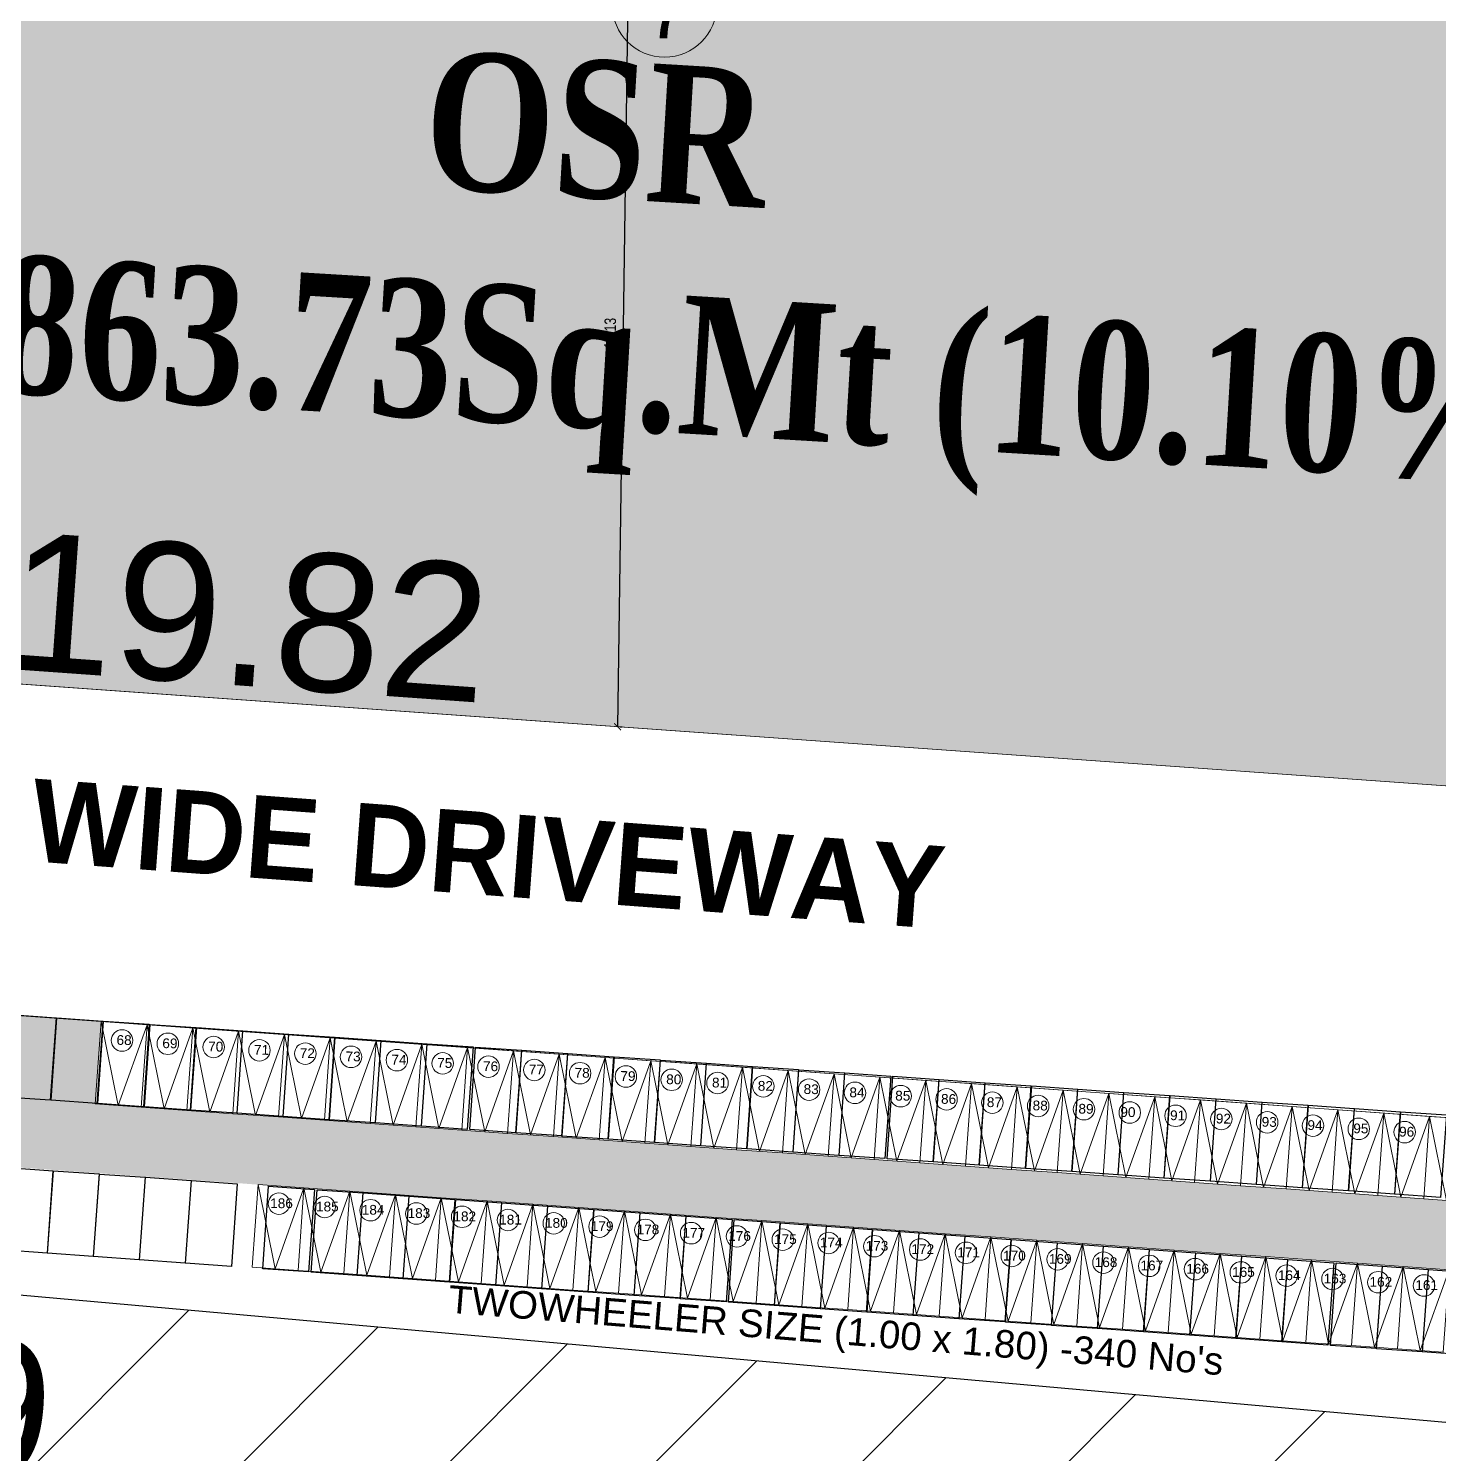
# Model space of a CAD drawing. Header units: metres. Extents: x -1560405 to -1559609, y 42907 to 43310.
# Drawn here: x -1560281.56 to -1560250.85, y 43190.37 to 43221.39 of the extents above; entities that cross this region are included whole.
import ezdxf

# ---------------------------------------------------------------- set-up
doc = ezdxf.new("R2010")
doc.units = ezdxf.units.M
doc.header["$LTSCALE"] = 750
doc.header["$MEASUREMENT"] = 0
doc.header["$PDMODE"] = 35
doc.header["$PDSIZE"] = 50
for name, pattern in [('ACAD_ISO03W100', [30, 12, -18]), ('DOT2', [0.125, 0, -0.125]), ('HIDDEN', [0.375, 0.25, -0.125])]:
    doc.linetypes.add(name, pattern=pattern)
doc.layers.get('0').update_dxf_attribs({"lineweight": 5})
doc.layers.get('Defpoints').update_dxf_attribs({"lineweight": 0})
for name, color, linetype, lineweight in [('AR_WALL', 7, 'Continuous', 40), ('BLK_1_LVL_0_BLDG_FOOT_PRINT', 1, 'Continuous', 5), ('OSR_PLAN', 7, 'Continuous', 5)]:
    doc.layers.add(name, color=color, linetype=linetype, lineweight=lineweight)
doc.layers.add('BLK_1_LVL_0_SIDE_SETBACK2', color=102, linetype='Continuous')
doc.layers.add('OSR_DIST_FROM_ROAD', color=7, linetype='Continuous')
doc.layers.add('TWO_WHEELER_PARKING', color=2, linetype='Continuous', plot=False)
doc.styles.add('JSC-Times New Roman', font='timesbd.ttf')
doc.styles.add('ROMANTICITALIC', font='romab___.ttf')
doc.styles.get("Standard").update_dxf_attribs({"font": 'arial.ttf'})
doc.styles.add('USA TEXT', font='GOTHIC.TTF', dxfattribs={"width": 0.8})
doc.dimstyles.new('1-200-GD', dxfattribs={"dimtxt": 0.25, "dimasz": 0.15, "dimexe": 0.1, "dimexo": 0.06, "dimgap": 0.15, "dimtad": 1, "dimzin": 3, "dimdsep": 46, "dimtxsty": 'USA TEXT', "dimblk": 'ARCHTICK', "dimcen": 0, "dimclrd": 252, "dimclrt": 12, "dimadec": 0, "dimazin": 0, "dimtfac": 1, "dimtix": 1, "dimtmove": 2, "dimatfit": 3, "dimldrblk": 'OPEN90', "dimfxl": 0, "dimtolj": 1, "dimtzin": 0, "dimarcsym": 0})
doc.dimstyles.new('DISCOVER SITE OUTRT', dxfattribs={"dimtxt": 3, "dimasz": 0.15, "dimexe": 0, "dimexo": 0, "dimgap": 0.1, "dimtad": 0, "dimzin": 0, "dimdsep": 46, "dimtxsty": 'Standard', "dimblk": 'ARCHTICK', "dimcen": 0, "dimse1": 1, "dimse2": 1, "dimsd1": 1, "dimsd2": 1, "dimclrd": 253, "dimclrt": 7, "dimadec": 0, "dimazin": 3, "dimtfac": 1, "dimtofl": 0, "dimtmove": 1, "dimatfit": 3, "dimfxl": 0, "dimfrac": 2, "dimtolj": 1, "dimtzin": 0, "dimarcsym": 0})

# ---------------------------------------------------------------- blocks, each defined once
blk = doc.blocks.new('*D625')
at = {"layer": 'Defpoints', "color": 0, "ltscale": 20}
for p in [(-1560268.433, 43225.394), (-1560268.488, 43223.313), (-1560190.715, 43221.263)]:
    blk.add_point(p, dxfattribs=at)
at = {"color": 7, "ltscale": 20, "insert": (-1560229.546, 43224.369), "char_height": 3, "attachment_point": 5, "rotation": 358.4903}
blk.add_mtext('\\A1;77.80', dxfattribs=at)
blk = doc.blocks.new('_ArchTick')
at = {"color": 0, "linetype": 'ByBlock', "const_width": 0.15}
blk.add_lwpolyline([(-0.5, -0.5), (0.5, 0.5)], dxfattribs=at)
blk = doc.blocks.new('*D632')
at = {"layer": 'Defpoints', "color": 0, "ltscale": 20}
for p in [(-1560268.488, 43223.313), (-1560190.715, 43221.263), (-1560190.792, 43218.324)]:
    blk.add_point(p, dxfattribs=at)
at = {"color": 7, "ltscale": 20, "insert": (-1560229.679, 43219.349), "char_height": 3, "attachment_point": 5, "rotation": 358.4903}
blk.add_mtext('\\A1;77.80', dxfattribs=at)
blk = doc.blocks.new('*D635')
at = {"layer": 'Defpoints', "color": 0, "ltscale": 20}
for p in [(-1560337.813, 43211.124), (-1560218.169, 43204.369), (-1560218.296, 43202.587)]:
    blk.add_point(p, dxfattribs=at)
at = {"color": 7, "ltscale": 20, "insert": (-1560277.927, 43208.638), "char_height": 3, "attachment_point": 5, "rotation": 355.9144}
blk.add_mtext('\\A1;119.82', dxfattribs=at)
blk = doc.blocks.new('*D644')
at = {"layer": 'Defpoints', "color": 0, "ltscale": 20}
for p in [(-1560341.683, 43199.165, 0), (-1560341.908, 43196.651), (-1560232.726, 43189.438, 0)]:
    blk.add_point(p, dxfattribs=at)
at = {"color": 7, "ltscale": 20, "insert": (-1560287.429, 43191.787), "char_height": 3, "attachment_point": 5, "rotation": 354.8986}
blk.add_mtext('\\A1;109.39', dxfattribs=at)
blk = doc.blocks.new('*D708')
at = {"layer": 'Defpoints', "color": 0, "ltscale": 400}
for p in [(-1560268.488, 43223.313), (-1560268.729, 43206.189), (-1560268.729, 43206.189)]:
    blk.add_point(p, dxfattribs=at)
at = {"layer": 'OSR_DIST_FROM_ROAD', "color": 252, "lineweight": -2, "ltscale": 400}
blk.add_line((-1560268.488, 43223.313), (-1560268.729, 43206.189), dxfattribs=at)
at = {"layer": 'OSR_DIST_FROM_ROAD', "color": 0, "linetype": 'DOT2', "lineweight": -2, "ltscale": 400}
for p, q in [((-1560268.428, 43223.312), (-1560268.388, 43223.311)), ((-1560268.669, 43206.188), (-1560268.629, 43206.188))]:
    blk.add_line(p, q, dxfattribs=at)
at = {"layer": 'OSR_DIST_FROM_ROAD', "color": 252, "lineweight": -2, "ltscale": 400, "xscale": 0.15, "yscale": 0.15, "zscale": 0.15}
for p, rotation in [((-1560268.488, 43223.313), 89.19168596759789), ((-1560268.729, 43206.189), 269.1916859675979)]:
    blk.add_blockref('_ArchTick', p, dxfattribs=dict(at, rotation=rotation))
at = {"layer": 'OSR_DIST_FROM_ROAD', "color": 12, "ltscale": 400, "insert": (-1560268.89, 43214.755), "char_height": 0.25, "attachment_point": 5, "rotation": 89.1917, "style": 'USA TEXT'}
blk.add_mtext('\\A1;17.13', dxfattribs=at)
blk = doc.blocks.new('_Open90')
at = {"layer": 'AR_WALL', "color": 0, "lineweight": -2}
for p, q in [((0, 0), (-1, 0)), ((-0.5, 0.5), (0, 0)), ((0, 0), (-0.5, -0.5))]:
    blk.add_line(p, q, dxfattribs=at)

msp = doc.modelspace()

# ---------------------------------------------------------------- hatches: boundary and pattern name
at = {"ltscale": 0.25}
h = msp.add_hatch(dxfattribs=at)
h.set_pattern_fill('GRASS', color=3, scale=0.09, angle=4.440567, style=0)
h.set_pattern_definition([(94.440567, (-1563432.0248, 43259.684), (-1.7367471, 1.4864406), [0.428625, -2.8042672]), (49.44057, (-1563432.0248, 43259.684), (-1.736747, 1.4864406), [0.428625, -1.857375]), (139.44057, (-1563432.0248, 43259.684), (-1.4864406, -1.736747), [0.428625, -1.857375])])
h.paths.add_polyline_path([(-1560190.7146, 43221.26301), (-1560268.49446, 43223.31294), (-1560268.49446, 43223.31324), (-1560347.4932, 43228.85839), (-1560348.99461, 43211.92232), (-1560336.23062, 43211.01062), (-1560218.29627, 43202.58684), (-1560213.1246, 43200.99422), (-1560209.78798, 43197.21718), (-1560195.69072, 43197.21718)])
h.paths.add_polyline_path([(-1560217.74991, 43201.4579), (-1560213.11968, 43200.03201), (-1560211.97987, 43203.73327), (-1560216.61011, 43205.15915)], flags=25)
h.paths.add_polyline_path([(-1560212.52284, 43199.48278), (-1560209.31528, 43195.85183), (-1560206.41282, 43198.41584), (-1560209.62038, 43202.04679)], flags=9)
h.paths.add_polyline_path([(-1560193.60262, 43200.86895), (-1560191.55567, 43210.76032), (-1560197.67164, 43212.02598), (-1560199.7186, 43202.13461)], flags=25)
h.paths.add_polyline_path([(-1560234.80298, 43216.37664), (-1560224.70553, 43216.11052), (-1560224.54098, 43222.35392), (-1560234.63843, 43222.62004)], flags=24)
h.paths.add_polyline_path([(-1560313.38646, 43221.25148), (-1560303.3103, 43220.5442), (-1560302.87298, 43226.77444), (-1560312.94915, 43227.48171)], flags=24)
h.paths.add_polyline_path([(-1560348.38794, 43210.75), (-1560338.31265, 43210.03034), (-1560337.86768, 43216.26004), (-1560347.94296, 43216.97969)], flags=25)
h.paths.add_polyline_path([(-1560284.23235, 43205.97365), (-1560272.25059, 43205.11782), (-1560271.80562, 43211.34751), (-1560283.78737, 43212.20334)], flags=25)
h.paths.add_polyline_path([(-1560206.42252, 43196.5151), (-1560199.18852, 43196.5151), (-1560199.18852, 43201.17883), (-1560206.42252, 43201.17883)], flags=9)
h.paths.add_polyline_path([(-1560285.0912, 43211.91771), (-1560247.94783, 43209.68521), (-1560247.26251, 43221.08732), (-1560284.40588, 43223.31982)], flags=24)
h = msp.add_hatch(color=33)
h.dxf.hatch_style = 1
h.paths.add_polyline_path([(-1560280.10079, 43197.97847), (-1560279.97255, 43199.77389), (-1560281.96746, 43199.91638), (-1560282.09571, 43198.12096), (-1560333.81558, 43201.81519), (-1560333.90143, 43200.3175), (-1560308.96496, 43198.53634), (-1560283.03103, 43196.68394), (-1560276.55626, 43196.22147), (-1560220.63487, 43192.23168), (-1560222.02057, 43193.82993)])
h = msp.add_hatch(dxfattribs=at)
h.set_pattern_fill('ANSI31', color=0)
h.set_pattern_definition([(45, (-1563432.0248, 43748.3745), (-2.245064, 2.245064), [])])
h.paths.add_polyline_path([(-1560237.07296, 43140.74868), (-1560346.57966, 43144.31577), (-1560351.57208, 43088.39163), (-1560242.00078, 43085.54823)])
h.paths.add_polyline_path([(-1560232.7264, 43189.43795), (-1560341.68322, 43199.16467), (-1560346.57966, 43144.31577), (-1560237.07296, 43140.74868)])
h.paths.add_polyline_path([(-1560242.00078, 43085.54823), (-1560351.57208, 43088.39163), (-1560355.10313, 43048.83757), (-1560246.14631, 43039.11084)])
h.paths.add_polyline_path([(-1560239.07718, 43108.11883), (-1560238.00907, 43120.08352), (-1560244.2299, 43120.63886), (-1560245.298, 43108.67417)], flags=25)
h.paths.add_polyline_path([(-1560343.41959, 43117.43362), (-1560342.35148, 43129.39831), (-1560348.57231, 43129.95366), (-1560349.64042, 43117.98896)], flags=24)
h.paths.add_polyline_path([(-1560319.84767, 43107.93716), (-1560283.14881, 43106.13183), (-1560282.76123, 43114.01062), (-1560319.46008, 43115.81594)], flags=24)
h.paths.add_polyline_path([(-1560313.81316, 43123.30902), (-1560282.62913, 43121.77499), (-1560282.29061, 43128.65646), (-1560313.47464, 43130.1905)], flags=24)
h.paths.add_polyline_path([(-1560315.66893, 43116.05061), (-1560286.0673, 43114.59442), (-1560285.72878, 43121.47589), (-1560315.33041, 43122.93208)], flags=24)
h.paths.add_polyline_path([(-1560293.79379, 43189.23675), (-1560281.82909, 43188.16864), (-1560281.27375, 43194.38947), (-1560293.23845, 43195.45757)], flags=24)
h.paths.add_polyline_path([(-1560313.23162, 43162.44994), (-1560277.6348, 43160.69883), (-1560277.24722, 43168.57761), (-1560312.84404, 43170.32873)], flags=24)
h.paths.add_polyline_path([(-1560306.70402, 43044.619), (-1560294.73932, 43043.5509), (-1560294.18398, 43049.77172), (-1560306.14868, 43050.83983)], flags=24)
h.paths.add_polyline_path([(-1560324.78315, 43066.20517), (-1560289.49716, 43064.46935), (-1560289.10958, 43072.34813), (-1560324.39557, 43074.08395)], flags=24)

# ---------------------------------------------------------------- linework, layer by layer
at = {"color": 0, "linetype": 'HIDDEN', "ltscale": 15}
for p, q in [((-1560336.23062, 43211.01062), (-1560218.29627, 43202.58684)), ((-1560334.10516, 43203.64046, 0), (-1560227.10723, 43195.99785, 0))]:
    msp.add_line(p, q, dxfattribs=at)
at = {"color": 0, "ltscale": 0.25, "elevation": 0}
for points in [[(-1560279.97255, 43199.77389), (-1560280.10079, 43197.97847), (-1560279.10333, 43197.90722), (-1560278.97509, 43199.70264)], [(-1560278.97509, 43199.70264), (-1560279.10333, 43197.90722), (-1560278.10587, 43197.83597), (-1560277.97763, 43199.6314)], [(-1560277.97763, 43199.6314), (-1560278.10587, 43197.83597), (-1560277.10841, 43197.76473), (-1560276.98017, 43199.56015)], [(-1560276.98017, 43199.56015), (-1560277.10841, 43197.76473), (-1560276.11095, 43197.69348), (-1560275.98271, 43199.48891)], [(-1560275.98271, 43199.48891), (-1560276.11095, 43197.69348), (-1560275.1135, 43197.62223), (-1560274.98525, 43199.41766)], [(-1560274.98525, 43199.41766), (-1560275.1135, 43197.62223), (-1560274.11604, 43197.55099), (-1560273.98779, 43199.34641)], [(-1560273.98779, 43199.34641), (-1560274.11604, 43197.55099), (-1560273.11858, 43197.47974), (-1560272.99034, 43199.27517)], [(-1560272.99034, 43199.27517), (-1560273.11858, 43197.47974), (-1560272.12112, 43197.4085), (-1560271.99288, 43199.20392)], [(-1560271.99288, 43199.20392), (-1560272.12112, 43197.4085), (-1560271.12366, 43197.33725), (-1560270.99542, 43199.13268)], [(-1560270.99542, 43199.13268), (-1560271.12366, 43197.33725), (-1560270.1262, 43197.266), (-1560269.99796, 43199.06143)], [(-1560269.99796, 43199.06143), (-1560270.1262, 43197.266), (-1560269.12874, 43197.19476), (-1560269.0005, 43198.99018)], [(-1560269.0005, 43198.99018), (-1560269.12874, 43197.19476), (-1560268.13128, 43197.12351), (-1560268.00304, 43198.91894)], [(-1560268.00304, 43198.91894), (-1560268.13128, 43197.12351), (-1560267.13383, 43197.05227), (-1560267.00558, 43198.84769)], [(-1560267.00558, 43198.84769), (-1560267.13383, 43197.05227), (-1560266.13637, 43196.98102), (-1560266.00812, 43198.77645)], [(-1560266.00812, 43198.77645), (-1560266.13637, 43196.98102), (-1560265.13891, 43196.90977), (-1560265.01067, 43198.7052)], [(-1560265.01067, 43198.7052), (-1560265.13891, 43196.90977), (-1560264.14145, 43196.83853), (-1560264.01321, 43198.63395)], [(-1560264.01321, 43198.63395), (-1560264.14145, 43196.83853), (-1560263.14399, 43196.76728), (-1560263.01575, 43198.56271)], [(-1560263.01575, 43198.56271), (-1560263.14399, 43196.76728), (-1560262.14653, 43196.69603), (-1560262.01829, 43198.49146)], [(-1560262.01829, 43198.49146), (-1560262.14653, 43196.69603), (-1560261.14907, 43196.62479), (-1560261.02083, 43198.42021)], [(-1560261.02083, 43198.42021), (-1560261.14907, 43196.62479), (-1560260.15161, 43196.55354), (-1560260.02337, 43198.34897)], [(-1560260.02337, 43198.34897), (-1560260.15161, 43196.55354), (-1560259.15416, 43196.4823), (-1560259.02591, 43198.27772)], [(-1560259.02591, 43198.27772), (-1560259.15416, 43196.4823), (-1560258.1567, 43196.41105), (-1560258.02845, 43198.20648)], [(-1560258.02845, 43198.20648), (-1560258.1567, 43196.41105), (-1560257.15924, 43196.3398), (-1560257.031, 43198.13523)], [(-1560257.031, 43198.13523), (-1560257.15924, 43196.3398), (-1560256.16178, 43196.26856), (-1560256.03354, 43198.06398)], [(-1560256.03354, 43198.06398), (-1560256.16178, 43196.26856), (-1560255.16432, 43196.19731), (-1560255.03608, 43197.99274)], [(-1560255.03608, 43197.99274), (-1560255.16432, 43196.19731), (-1560254.16686, 43196.12607), (-1560254.03862, 43197.92149)], [(-1560254.03862, 43197.92149), (-1560254.16686, 43196.12607), (-1560253.1694, 43196.05482), (-1560253.04116, 43197.85025)], [(-1560253.04116, 43197.85025), (-1560253.1694, 43196.05482), (-1560252.17194, 43195.98357), (-1560252.0437, 43197.779)], [(-1560252.0437, 43197.779), (-1560252.17194, 43195.98357), (-1560251.17449, 43195.91233), (-1560251.04624, 43197.70775)], [(-1560251.04624, 43197.70775), (-1560251.17449, 43195.91233), (-1560250.17703, 43195.84108), (-1560250.04878, 43197.63651)], [(-1560276.55626, 43196.22147), (-1560276.6845, 43194.42604), (-1560275.68704, 43194.35479), (-1560275.5588, 43196.15022)], [(-1560275.5588, 43196.15022), (-1560275.68704, 43194.35479), (-1560274.68959, 43194.28355), (-1560274.56134, 43196.07897)], [(-1560274.56134, 43196.07897), (-1560274.68959, 43194.28355), (-1560273.69213, 43194.2123), (-1560273.56388, 43196.00773)], [(-1560273.56388, 43196.00773), (-1560273.69213, 43194.2123), (-1560272.69467, 43194.14106), (-1560272.56643, 43195.93648)], [(-1560272.56643, 43195.93648), (-1560272.69467, 43194.14106), (-1560271.69721, 43194.06981), (-1560271.56897, 43195.86524)], [(-1560271.56897, 43195.86524), (-1560271.69721, 43194.06981), (-1560270.69975, 43193.99856), (-1560270.57151, 43195.79399)], [(-1560270.57151, 43195.79399), (-1560270.69975, 43193.99856), (-1560269.70229, 43193.92732), (-1560269.57405, 43195.72274)], [(-1560269.57405, 43195.72274), (-1560269.70229, 43193.92732), (-1560268.70483, 43193.85607), (-1560268.57659, 43195.6515)], [(-1560268.57659, 43195.6515), (-1560268.70483, 43193.85607), (-1560267.70737, 43193.78483), (-1560267.57913, 43195.58025)], [(-1560267.57913, 43195.58025), (-1560267.70737, 43193.78483), (-1560266.70992, 43193.71358), (-1560266.58167, 43195.509)], [(-1560266.58167, 43195.509), (-1560266.70992, 43193.71358), (-1560265.71246, 43193.64233), (-1560265.58421, 43195.43776)], [(-1560265.58421, 43195.43776), (-1560265.71246, 43193.64233), (-1560264.715, 43193.57109), (-1560264.58676, 43195.36651)], [(-1560264.58676, 43195.36651), (-1560264.715, 43193.57109), (-1560263.71754, 43193.49984), (-1560263.5893, 43195.29527)], [(-1560263.5893, 43195.29527), (-1560263.71754, 43193.49984), (-1560262.72008, 43193.42859), (-1560262.59184, 43195.22402)], [(-1560262.59184, 43195.22402), (-1560262.72008, 43193.42859), (-1560261.72262, 43193.35735), (-1560261.59438, 43195.15277)], [(-1560261.59438, 43195.15277), (-1560261.72262, 43193.35735), (-1560260.72516, 43193.2861), (-1560260.59692, 43195.08153)], [(-1560260.59692, 43195.08153), (-1560260.72516, 43193.2861), (-1560259.7277, 43193.21486), (-1560259.59946, 43195.01028)], [(-1560259.59946, 43195.01028), (-1560259.7277, 43193.21486), (-1560258.73025, 43193.14361), (-1560258.602, 43194.93904)], [(-1560258.602, 43194.93904), (-1560258.73025, 43193.14361), (-1560257.73279, 43193.07236), (-1560257.60454, 43194.86779)], [(-1560257.60454, 43194.86779), (-1560257.73279, 43193.07236), (-1560256.73533, 43193.00112), (-1560256.60709, 43194.79654)], [(-1560256.60709, 43194.79654), (-1560256.73533, 43193.00112), (-1560255.73787, 43192.92987), (-1560255.60963, 43194.7253)], [(-1560255.60963, 43194.7253), (-1560255.73787, 43192.92987), (-1560254.74041, 43192.85863), (-1560254.61217, 43194.65405)], [(-1560254.61217, 43194.65405), (-1560254.74041, 43192.85863), (-1560253.74295, 43192.78738), (-1560253.61471, 43194.58281)], [(-1560253.61471, 43194.58281), (-1560253.74295, 43192.78738), (-1560252.74549, 43192.71613), (-1560252.61725, 43194.51156)], [(-1560252.61725, 43194.51156), (-1560252.74549, 43192.71613), (-1560251.74803, 43192.64489), (-1560251.61979, 43194.44031)], [(-1560251.61979, 43194.44031), (-1560251.74803, 43192.64489), (-1560250.75058, 43192.57364), (-1560250.62233, 43194.36907)]]:
    msp.add_lwpolyline(points, close=True, dxfattribs=at)
at = {"color": 0, "linetype": 'ACAD_ISO03W100', "ltscale": 0.1, "elevation": 0}
for points in [[(-1560278.97509, 43199.70264), (-1560279.60206, 43197.94284), (-1560279.97255, 43199.77389)], [(-1560277.97763, 43199.6314), (-1560278.6046, 43197.8716), (-1560278.97509, 43199.70264)], [(-1560276.98017, 43199.56015), (-1560277.60714, 43197.80035), (-1560277.97763, 43199.6314)], [(-1560275.98271, 43199.48891), (-1560276.60968, 43197.7291), (-1560276.98017, 43199.56015)], [(-1560274.98525, 43199.41766), (-1560275.61223, 43197.65786), (-1560275.98271, 43199.48891)], [(-1560273.98779, 43199.34641), (-1560274.61477, 43197.58661), (-1560274.98525, 43199.41766)], [(-1560272.99034, 43199.27517), (-1560273.61731, 43197.51537), (-1560273.98779, 43199.34641)], [(-1560271.99288, 43199.20392), (-1560272.61985, 43197.44412), (-1560272.99034, 43199.27517)], [(-1560270.99542, 43199.13268), (-1560271.62239, 43197.37287), (-1560271.99288, 43199.20392)], [(-1560269.99796, 43199.06143), (-1560270.62493, 43197.30163), (-1560270.99542, 43199.13268)], [(-1560269.0005, 43198.99018), (-1560269.62747, 43197.23038), (-1560269.99796, 43199.06143)], [(-1560268.00304, 43198.91894), (-1560268.63001, 43197.15913), (-1560269.0005, 43198.99018)], [(-1560267.00558, 43198.84769), (-1560267.63256, 43197.08789), (-1560268.00304, 43198.91894)], [(-1560266.00812, 43198.77645), (-1560266.6351, 43197.01664), (-1560267.00558, 43198.84769)], [(-1560265.01067, 43198.7052), (-1560265.63764, 43196.9454), (-1560266.00812, 43198.77645)], [(-1560264.01321, 43198.63395), (-1560264.64018, 43196.87415), (-1560265.01067, 43198.7052)], [(-1560263.01575, 43198.56271), (-1560263.64272, 43196.8029), (-1560264.01321, 43198.63395)], [(-1560262.01829, 43198.49146), (-1560262.64526, 43196.73166), (-1560263.01575, 43198.56271)], [(-1560261.02083, 43198.42021), (-1560261.6478, 43196.66041), (-1560262.01829, 43198.49146)], [(-1560260.02337, 43198.34897), (-1560260.65034, 43196.58917), (-1560261.02083, 43198.42021)], [(-1560259.02591, 43198.27772), (-1560259.65289, 43196.51792), (-1560260.02337, 43198.34897)], [(-1560258.02845, 43198.20648), (-1560258.65543, 43196.44667), (-1560259.02591, 43198.27772)], [(-1560257.031, 43198.13523), (-1560257.65797, 43196.37543), (-1560258.02845, 43198.20648)], [(-1560256.03354, 43198.06398), (-1560256.66051, 43196.30418), (-1560257.031, 43198.13523)], [(-1560255.03608, 43197.99274), (-1560255.66305, 43196.23293), (-1560256.03354, 43198.06398)], [(-1560254.03862, 43197.92149), (-1560254.66559, 43196.16169), (-1560255.03608, 43197.99274)], [(-1560253.04116, 43197.85025), (-1560253.66813, 43196.09044), (-1560254.03862, 43197.92149)], [(-1560252.0437, 43197.779), (-1560252.67067, 43196.0192), (-1560253.04116, 43197.85025)], [(-1560251.04624, 43197.70775), (-1560251.67322, 43195.94795), (-1560252.0437, 43197.779)], [(-1560250.04878, 43197.63651), (-1560250.67576, 43195.8767), (-1560251.04624, 43197.70775)], [(-1560275.5588, 43196.15022), (-1560276.18577, 43194.39042), (-1560276.55626, 43196.22147)], [(-1560274.56134, 43196.07897), (-1560275.18832, 43194.31917), (-1560275.5588, 43196.15022)], [(-1560273.56388, 43196.00773), (-1560274.19086, 43194.24793), (-1560274.56134, 43196.07897)], [(-1560272.56643, 43195.93648), (-1560273.1934, 43194.17668), (-1560273.56388, 43196.00773)], [(-1560271.56897, 43195.86524), (-1560272.19594, 43194.10543), (-1560272.56643, 43195.93648)], [(-1560270.57151, 43195.79399), (-1560271.19848, 43194.03419), (-1560271.56897, 43195.86524)], [(-1560269.57405, 43195.72274), (-1560270.20102, 43193.96294), (-1560270.57151, 43195.79399)], [(-1560268.57659, 43195.6515), (-1560269.20356, 43193.89169), (-1560269.57405, 43195.72274)], [(-1560267.57913, 43195.58025), (-1560268.2061, 43193.82045), (-1560268.57659, 43195.6515)], [(-1560266.58167, 43195.509), (-1560267.20865, 43193.7492), (-1560267.57913, 43195.58025)], [(-1560265.58421, 43195.43776), (-1560266.21119, 43193.67796), (-1560266.58167, 43195.509)], [(-1560264.58676, 43195.36651), (-1560265.21373, 43193.60671), (-1560265.58421, 43195.43776)], [(-1560263.5893, 43195.29527), (-1560264.21627, 43193.53546), (-1560264.58676, 43195.36651)], [(-1560262.59184, 43195.22402), (-1560263.21881, 43193.46422), (-1560263.5893, 43195.29527)], [(-1560261.59438, 43195.15277), (-1560262.22135, 43193.39297), (-1560262.59184, 43195.22402)], [(-1560260.59692, 43195.08153), (-1560261.22389, 43193.32173), (-1560261.59438, 43195.15277)], [(-1560259.59946, 43195.01028), (-1560260.22643, 43193.25048), (-1560260.59692, 43195.08153)], [(-1560258.602, 43194.93904), (-1560259.22898, 43193.17923), (-1560259.59946, 43195.01028)], [(-1560257.60454, 43194.86779), (-1560258.23152, 43193.10799), (-1560258.602, 43194.93904)], [(-1560256.60709, 43194.79654), (-1560257.23406, 43193.03674), (-1560257.60454, 43194.86779)], [(-1560255.60963, 43194.7253), (-1560256.2366, 43192.96549), (-1560256.60709, 43194.79654)], [(-1560254.61217, 43194.65405), (-1560255.23914, 43192.89425), (-1560255.60963, 43194.7253)], [(-1560253.61471, 43194.58281), (-1560254.24168, 43192.823), (-1560254.61217, 43194.65405)], [(-1560252.61725, 43194.51156), (-1560253.24422, 43192.75176), (-1560253.61471, 43194.58281)], [(-1560251.61979, 43194.44031), (-1560252.24676, 43192.68051), (-1560252.61725, 43194.51156)], [(-1560250.62233, 43194.36907), (-1560251.24931, 43192.60926), (-1560251.61979, 43194.44031)]]:
    msp.add_lwpolyline(points, dxfattribs=at)
at = {"color": 0, "ltscale": 0.25}
for centre, radius in [((-1560267.70508, 43221.90423), 1.13979), ((-1560279.51907, 43199.35861, 0), 0.23412), ((-1560278.52161, 43199.28736, 0), 0.23412), ((-1560277.52415, 43199.21612, 0), 0.23412), ((-1560276.52669, 43199.14487, 0), 0.23412), ((-1560275.52923, 43199.07362, 0), 0.23412), ((-1560274.53177, 43199.00238, 0), 0.23412), ((-1560273.53431, 43198.93113, 0), 0.23412), ((-1560272.53685, 43198.85988, 0), 0.23412), ((-1560271.5394, 43198.78864, 0), 0.23412), ((-1560270.54194, 43198.71739, 0), 0.23412), ((-1560269.54448, 43198.64615, 0), 0.23412), ((-1560268.54702, 43198.5749, 0), 0.23412), ((-1560267.54956, 43198.50365, 0), 0.23412), ((-1560266.5521, 43198.43241, 0), 0.23412), ((-1560265.55464, 43198.36116, 0), 0.23412), ((-1560264.55718, 43198.28992, 0), 0.23412), ((-1560263.55973, 43198.21867, 0), 0.23412), ((-1560262.56227, 43198.14742, 0), 0.23412), ((-1560261.56481, 43198.07618, 0), 0.23412), ((-1560260.56735, 43198.00493, 0), 0.23412), ((-1560259.56989, 43197.93369, 0), 0.23412), ((-1560258.57243, 43197.86244, 0), 0.23412), ((-1560257.57497, 43197.79119, 0), 0.23412), ((-1560256.57751, 43197.71995, 0), 0.23412), ((-1560255.58006, 43197.6487, 0), 0.23412), ((-1560254.5826, 43197.57745, 0), 0.23412), ((-1560253.58514, 43197.50621, 0), 0.23412), ((-1560252.58768, 43197.43496, 0), 0.23412), ((-1560251.59022, 43197.36372, 0), 0.23412), ((-1560276.10278, 43195.80618, 0), 0.23412), ((-1560275.10532, 43195.73494, 0), 0.23412), ((-1560274.10786, 43195.66369, 0), 0.23412), ((-1560273.1104, 43195.59244, 0), 0.23412), ((-1560272.11294, 43195.5212, 0), 0.23412), ((-1560271.11549, 43195.44995, 0), 0.23412), ((-1560270.11803, 43195.37871, 0), 0.23412), ((-1560269.12057, 43195.30746, 0), 0.23412), ((-1560268.12311, 43195.23621, 0), 0.23412), ((-1560267.12565, 43195.16497, 0), 0.23412), ((-1560266.12819, 43195.09372, 0), 0.23412), ((-1560265.13073, 43195.02248, 0), 0.23412), ((-1560264.13327, 43194.95123, 0), 0.23412), ((-1560263.13582, 43194.87998, 0), 0.23412), ((-1560262.13836, 43194.80874, 0), 0.23412), ((-1560261.1409, 43194.73749, 0), 0.23412), ((-1560260.14344, 43194.66624, 0), 0.23412), ((-1560259.14598, 43194.595, 0), 0.23412), ((-1560258.14852, 43194.52375, 0), 0.23412), ((-1560257.15106, 43194.45251, 0), 0.23412), ((-1560256.1536, 43194.38126, 0), 0.23412), ((-1560255.15615, 43194.31001, 0), 0.23412), ((-1560254.15869, 43194.23877, 0), 0.23412), ((-1560253.16123, 43194.16752, 0), 0.23412), ((-1560252.16377, 43194.09628, 0), 0.23412), ((-1560251.16631, 43194.02503, 0), 0.23412)]:
    msp.add_circle(centre, radius, dxfattribs=at)
at = {"layer": 'BLK_1_LVL_0_BLDG_FOOT_PRINT', "color": 1, "elevation": 0}
msp.add_lwpolyline([(-1560355.10313, 43048.83757), (-1560246.14631, 43039.11084), (-1560232.7264, 43189.43795), (-1560341.68322, 43199.16467)], close=True, dxfattribs=at)
at = {"layer": 'BLK_1_LVL_0_SIDE_SETBACK2', "color": 102, "elevation": 0}
msp.add_lwpolyline([(-1560341.68322, 43199.16467), (-1560338.22092, 43228.20754), (-1560268.48759, 43223.31276), (-1560229.07498, 43222.27402), (-1560232.7264, 43189.43795), (-1560341.68322, 43199.16467)], close=True, dxfattribs=at)
at = {"layer": 'OSR_PLAN', "color": 7}
msp.add_lwpolyline([(-1560348.99461, 43211.92232), (-1560347.4932, 43228.85839), (-1560268.48759, 43223.31276), (-1560190.7146, 43221.26301), (-1560195.69072, 43197.21718), (-1560209.78798, 43197.21718), (-1560213.1246, 43200.99422), (-1560218.29627, 43202.58684), (-1560336.23062, 43211.01062), (-1560348.99461, 43211.92232)], close=True, dxfattribs=at)
at = {"layer": 'TWO_WHEELER_PARKING', "color": 2, "lineweight": -3}
for points, elevation in [([(-1560282.07847, 43198.12724), (-1560281.95305, 43199.92286), (-1560280.95548, 43199.85319), (-1560281.0809, 43198.05756)], 0.00001), ([(-1560281.06337, 43198.05634), (-1560280.93796, 43199.85196), (-1560279.94039, 43199.78229), (-1560280.0658, 43197.98667)], 0.00001), ([(-1560280.04828, 43197.98544), (-1560279.92286, 43199.78107), (-1560278.92529, 43199.71139), (-1560279.05071, 43197.91577)], 0.00001), ([(-1560279.03318, 43197.91454), (-1560278.90777, 43199.71017), (-1560277.9102, 43199.6405), (-1560278.03561, 43197.84487)], 0.00001), ([(-1560278.01808, 43197.84365), (-1560277.89267, 43199.63927), (-1560276.8951, 43199.5696), (-1560277.02051, 43197.77397)], 0.00001), ([(-1560277.01557, 43197.77363), (-1560276.89016, 43199.56925), (-1560275.89259, 43199.49958), (-1560276.018, 43197.70395)], 0.00001), ([(-1560276.01239, 43197.70356), (-1560275.88698, 43199.49919), (-1560274.88941, 43199.42951), (-1560275.01482, 43197.63389)], 0.00001), ([(-1560275.0043, 43197.63315), (-1560274.87888, 43199.42878), (-1560273.88131, 43199.3591), (-1560274.00673, 43197.56348)], 0.00001), ([(-1560274.00178, 43197.56313), (-1560273.87637, 43199.35876), (-1560272.8788, 43199.28908), (-1560273.00421, 43197.49346)], 0.00001), ([(-1560272.9986, 43197.49307), (-1560272.87319, 43199.28869), (-1560271.87562, 43199.21902), (-1560272.00103, 43197.42339)], 0.00001), ([(-1560271.94448, 43197.41944), (-1560271.81907, 43199.21507), (-1560270.8215, 43199.1454), (-1560270.94691, 43197.34977)], 0.00001), ([(-1560270.94197, 43197.34942), (-1560270.81656, 43199.14505), (-1560269.81899, 43199.07538), (-1560269.9444, 43197.27975)], 0.00001), ([(-1560269.93879, 43197.27936), (-1560269.81338, 43199.07498), (-1560268.81581, 43199.00531), (-1560268.94122, 43197.20968)], 0.00001), ([(-1560268.92369, 43197.20846), (-1560268.79828, 43199.00409), (-1560267.80071, 43198.93441), (-1560267.92612, 43197.13879)], 0.00001), ([(-1560267.92118, 43197.13844), (-1560267.79577, 43198.93407), (-1560266.7982, 43198.86439), (-1560266.92361, 43197.06877)], 0.00001), ([(-1560266.918, 43197.06838), (-1560266.79259, 43198.864), (-1560265.79502, 43198.79433), (-1560265.92043, 43196.9987)], 0.00001), ([(-1560265.90991, 43196.99797), (-1560265.78449, 43198.79359), (-1560264.78692, 43198.72392), (-1560264.91234, 43196.92829)], 0.00001), ([(-1560264.90739, 43196.92795), (-1560264.78198, 43198.72357), (-1560263.78441, 43198.6539), (-1560263.90982, 43196.85827)], 0.00001), ([(-1560263.90421, 43196.85788), (-1560263.7788, 43198.65351), (-1560262.78123, 43198.58383), (-1560262.90664, 43196.78821)], 0.00001), ([(-1560262.85685, 43196.78473), (-1560262.73144, 43198.58036), (-1560261.73387, 43198.51068), (-1560261.85928, 43196.71506)], 0.00001), ([(-1560261.85434, 43196.71471), (-1560261.72893, 43198.51034), (-1560260.73136, 43198.44066), (-1560260.85677, 43196.64504)], 0.00001), ([(-1560260.85116, 43196.64465), (-1560260.72575, 43198.44027), (-1560259.72818, 43198.3706), (-1560259.85359, 43196.57497)], 0.00001), ([(-1560259.83606, 43196.57375), (-1560259.71065, 43198.36937), (-1560258.71308, 43198.2997), (-1560258.83849, 43196.50407)], 0.00001), ([(-1560258.83355, 43196.50373), (-1560258.70814, 43198.29935), (-1560257.71057, 43198.22968), (-1560257.83598, 43196.43405)], 0.00001), ([(-1560257.83037, 43196.43366), (-1560257.70496, 43198.22929), (-1560256.70739, 43198.15961), (-1560256.8328, 43196.36399)], 0.00001), ([(-1560256.82228, 43196.36325), (-1560256.69686, 43198.15888), (-1560255.69929, 43198.08921), (-1560255.82471, 43196.29358)], 0.00001), ([(-1560255.81976, 43196.29323), (-1560255.69435, 43198.08886), (-1560254.69678, 43198.01919), (-1560254.82219, 43196.22356)], 0.00001), ([(-1560254.81658, 43196.22317), (-1560254.69117, 43198.01879), (-1560253.6936, 43197.94912), (-1560253.81901, 43196.15349)], 0.00001), ([(-1560253.8134, 43196.1531), (-1560253.68799, 43197.94873), (-1560252.69042, 43197.87905), (-1560252.81583, 43196.08343)], 0.00001), ([(-1560252.80531, 43196.08269), (-1560252.67989, 43197.87832), (-1560251.68232, 43197.80865), (-1560251.80774, 43196.01302)], 0.00001), ([(-1560251.80279, 43196.01268), (-1560251.67738, 43197.8083), (-1560250.67981, 43197.73863), (-1560250.80522, 43195.943)], 0.00001), ([(-1560282.14743, 43194.801), (-1560282.01852, 43196.59637), (-1560281.02109, 43196.52476), (-1560281.15, 43194.72938)], 0), ([(-1560281.14506, 43194.72903), (-1560281.01615, 43196.5244), (-1560280.01872, 43196.45279), (-1560280.14762, 43194.65741)], 0), ([(-1560280.14201, 43194.65701), (-1560280.01311, 43196.45239), (-1560279.01567, 43196.38077), (-1560279.14458, 43194.58539)], 0), ([(-1560279.13897, 43194.58499), (-1560279.01006, 43196.38037), (-1560278.01263, 43196.30875), (-1560278.14154, 43194.51337)], 0), ([(-1560278.13593, 43194.51297), (-1560278.00702, 43196.30835), (-1560277.00959, 43196.23673), (-1560277.1385, 43194.44136)], 0), ([(-1560276.4559, 43194.39151), (-1560276.32699, 43196.18689), (-1560275.32956, 43196.11527), (-1560275.45847, 43194.31989)], 0.00001), ([(-1560275.40193, 43194.31583), (-1560275.27302, 43196.11121), (-1560274.27559, 43196.0396), (-1560274.40449, 43194.24422)], 0.00001), ([(-1560274.39955, 43194.24386), (-1560274.27064, 43196.03924), (-1560273.27321, 43195.96763), (-1560273.40212, 43194.17225)], 0.00001), ([(-1560273.39651, 43194.17185), (-1560273.2676, 43195.96722), (-1560272.27017, 43195.89561), (-1560272.39908, 43194.10023)], 0.00001), ([(-1560272.38155, 43194.09897), (-1560272.25264, 43195.89435), (-1560271.25521, 43195.82273), (-1560271.38412, 43194.02736)], 0.00001), ([(-1560271.37918, 43194.027), (-1560271.25027, 43195.82238), (-1560270.25284, 43195.75076), (-1560270.38174, 43193.95539)], 0.00001), ([(-1560270.37613, 43193.95498), (-1560270.24723, 43195.75036), (-1560269.24979, 43195.67875), (-1560269.3787, 43193.88337)], 0.00001), ([(-1560269.36818, 43193.88261), (-1560269.23927, 43195.67799), (-1560268.24184, 43195.60638), (-1560268.37075, 43193.811)], 0.00001), ([(-1560268.3658, 43193.81064), (-1560268.2369, 43195.60602), (-1560267.23946, 43195.53441), (-1560267.36837, 43193.73903)], 0.00001), ([(-1560267.36276, 43193.73862), (-1560267.23385, 43195.534), (-1560266.23642, 43195.46239), (-1560266.36533, 43193.66701)], 0.00001), ([(-1560266.31555, 43193.66343), (-1560266.18664, 43195.45881), (-1560265.18921, 43195.3872), (-1560265.31811, 43193.59182)], 0.00001), ([(-1560265.31317, 43193.59146), (-1560265.18426, 43195.38684), (-1560264.18683, 43195.31523), (-1560264.31574, 43193.51985)], 0.00001), ([(-1560264.31013, 43193.51945), (-1560264.18122, 43195.31482), (-1560263.18379, 43195.24321), (-1560263.3127, 43193.44783)], 0.00001), ([(-1560263.29517, 43193.44657), (-1560263.16627, 43195.24195), (-1560262.16883, 43195.17034), (-1560262.29774, 43193.37496)], 0.00001), ([(-1560262.2928, 43193.3746), (-1560262.16389, 43195.16998), (-1560261.16646, 43195.09837), (-1560261.29537, 43193.30299)], 0.00001), ([(-1560261.28976, 43193.30258), (-1560261.16085, 43195.09796), (-1560260.16342, 43195.02635), (-1560260.29232, 43193.23097)], 0.00001), ([(-1560260.2818, 43193.23021), (-1560260.15289, 43195.02559), (-1560259.15546, 43194.95398), (-1560259.28437, 43193.1586)], 0.00001), ([(-1560259.27943, 43193.15824), (-1560259.15052, 43194.95362), (-1560258.15309, 43194.88201), (-1560258.28199, 43193.08663)], 0.00001), ([(-1560258.27638, 43193.08622), (-1560258.14748, 43194.8816), (-1560257.15004, 43194.80999), (-1560257.27895, 43193.01461)], 0.00001), ([(-1560257.27334, 43193.01421), (-1560257.14443, 43194.80958), (-1560256.147, 43194.73797), (-1560256.27591, 43192.94259)], 0.00001), ([(-1560256.26539, 43192.94184), (-1560256.13648, 43194.73721), (-1560255.13905, 43194.6656), (-1560255.26795, 43192.87022)], 0.00001), ([(-1560255.26301, 43192.86987), (-1560255.1341, 43194.66524), (-1560254.13667, 43194.59363), (-1560254.26558, 43192.79825)], 0.00001), ([(-1560254.25997, 43192.79785), (-1560254.13106, 43194.59323), (-1560253.13363, 43194.52161), (-1560253.26254, 43192.72623)], 0.00001), ([(-1560253.206, 43192.72217), (-1560253.07709, 43194.51755), (-1560252.07966, 43194.44594), (-1560252.20856, 43192.65056)], 0.00001), ([(-1560252.20362, 43192.6502), (-1560252.07471, 43194.44558), (-1560251.07728, 43194.37396), (-1560251.20619, 43192.57859)], 0.00001), ([(-1560251.20058, 43192.57818), (-1560251.07167, 43194.37356), (-1560250.07424, 43194.30195), (-1560250.20315, 43192.50657)], 0.00001)]:
    msp.add_lwpolyline(points, close=True, dxfattribs=dict(at, elevation=elevation))

# ---------------------------------------------------------------- texts
at = {"color": 0, "lineweight": -2}
for s, height, p in [('7', 1.3, (-1560268.13368, 43221.17084)), ('186', 0.212476, (-1560276.29355, 43195.70922)), ('185', 0.212476, (-1560275.29609, 43195.63797)), ('184', 0.212476, (-1560274.29863, 43195.56672)), ('183', 0.212476, (-1560273.30118, 43195.49548)), ('182', 0.212476, (-1560272.30372, 43195.42423)), ('181', 0.212476, (-1560271.30626, 43195.35298)), ('180', 0.212476, (-1560270.3088, 43195.28174)), ('179', 0.212476, (-1560269.31134, 43195.21049)), ('178', 0.212476, (-1560268.31388, 43195.13925)), ('177', 0.212476, (-1560267.31642, 43195.068)), ('176', 0.212476, (-1560266.31896, 43194.99675)), ('175', 0.212476, (-1560265.32151, 43194.92551)), ('174', 0.212476, (-1560264.32405, 43194.85426)), ('173', 0.212476, (-1560263.32659, 43194.78302)), ('172', 0.212476, (-1560262.32913, 43194.71177)), ('171', 0.212476, (-1560261.33167, 43194.64052)), ('170', 0.212476, (-1560260.33421, 43194.56928)), ('169', 0.212476, (-1560259.33675, 43194.49803)), ('168', 0.212476, (-1560258.33929, 43194.42679)), ('167', 0.212476, (-1560257.34184, 43194.35554)), ('166', 0.212476, (-1560256.34438, 43194.28429)), ('165', 0.212476, (-1560255.34692, 43194.21305)), ('164', 0.212476, (-1560254.34946, 43194.1418)), ('163', 0.212476, (-1560253.352, 43194.07055)), ('162', 0.212476, (-1560252.35454, 43193.99931)), ('161', 0.212476, (-1560251.35708, 43193.92806))]:
    msp.add_text(s, height=height, dxfattribs=at).set_placement(p)
at = {"color": 0, "ltscale": 1000, "style": 'ROMANTICITALIC'}
msp.add_text('7.20 M WIDE DRIVEWAY', height=1.8, rotation=355.739572, dxfattribs=at).set_placement((-1560289.55686, 43203.86103))
at = {"color": 0, "lineweight": -2}
for s, p in [('68', (-1560279.64068, 43199.26411)), ('69', (-1560278.64322, 43199.19286)), ('70', (-1560277.64577, 43199.12162)), ('71', (-1560276.64831, 43199.05037)), ('72', (-1560275.65085, 43198.97912)), ('73', (-1560274.65339, 43198.90788)), ('74', (-1560273.65593, 43198.83663)), ('75', (-1560272.65847, 43198.76539)), ('76', (-1560271.66101, 43198.69414)), ('77', (-1560270.66355, 43198.62289)), ('78', (-1560269.6661, 43198.55165)), ('79', (-1560268.66864, 43198.4804)), ('80', (-1560267.67118, 43198.40916)), ('81', (-1560266.67372, 43198.33791)), ('82', (-1560265.67626, 43198.26666)), ('83', (-1560264.6788, 43198.19542)), ('84', (-1560263.68134, 43198.12417)), ('85', (-1560262.68388, 43198.05292)), ('86', (-1560261.68643, 43197.98168)), ('87', (-1560260.68897, 43197.91043)), ('88', (-1560259.69151, 43197.83919)), ('89', (-1560258.69405, 43197.76794)), ('90', (-1560257.78137, 43197.69669)), ('91', (-1560256.69913, 43197.62545)), ('92', (-1560255.70167, 43197.5542)), ('93', (-1560254.70421, 43197.48296)), ('94', (-1560253.70676, 43197.41171)), ('95', (-1560252.7093, 43197.34046)), ('96', (-1560251.71184, 43197.26922))]:
    msp.add_text(s, height=0.212476, rotation=359.195217, dxfattribs=at).set_placement(p)
at = {"color": 0}
msp.add_text("TWOWHEELER SIZE (1.00 x 1.80) -340 No's", height=0.6, rotation=355.374761, dxfattribs=at).set_placement((-1560272.43412, 43193.43607, 0))
at = {"color": 0, "insert": (-1560283.67264, 43221.57326), "char_height": 3, "width": 81.7016348, "attachment_point": 1, "rotation": 356.56038, "style": 'JSC-Times New Roman'}
msp.add_mtext('{\\W0.8;            OSR \\P2863.73Sq.Mt (10.10%)}', dxfattribs=at)

# ---------------------------------------------------------------- dimensions: what is measured, and where the dimension line sits
at = {"color": 0, "ltscale": 20}
for p1, p2, distance, picture, middle in [((-1560190.7146, 43221.26301), (-1560268.48759, 43223.31276), -2.08202, '*D625', (-1560229.54624, 43224.36918)), ((-1560268.48759, 43223.31276), (-1560190.7146, 43221.26301), -2.93983, '*D632', (-1560229.67855, 43219.34908)), ((-1560337.81291, 43211.12364), (-1560218.29627, 43202.58684), 1.78692, '*D635', (-1560277.92728, 43208.63762)), ((-1560232.7264, 43189.43795, 0), (-1560341.68322, 43199.16467, 0), 2.52397, '*D644', (-1560287.42924, 43191.78734))]:
    dim = msp.add_aligned_dim(p1=p1, p2=p2, distance=distance, dimstyle='DISCOVER SITE OUTRT', dxfattribs=at)
    dim.commit()
    dim.dimension.update_dxf_attribs({"geometry": picture, "text_midpoint": middle})
at = {"layer": 'OSR_DIST_FROM_ROAD', "ltscale": 400}
dim = msp.add_aligned_dim(p1=(-1560268.48759, 43223.31276), p2=(-1560268.72918, 43206.18915), distance=0, dimstyle='1-200-GD', dxfattribs=at)
dim.commit()
dim.dimension.update_dxf_attribs({"geometry": '*D708', "text_midpoint": (-1560268.88965, 43214.75492)})

doc.saveas('drawing.dxf')
